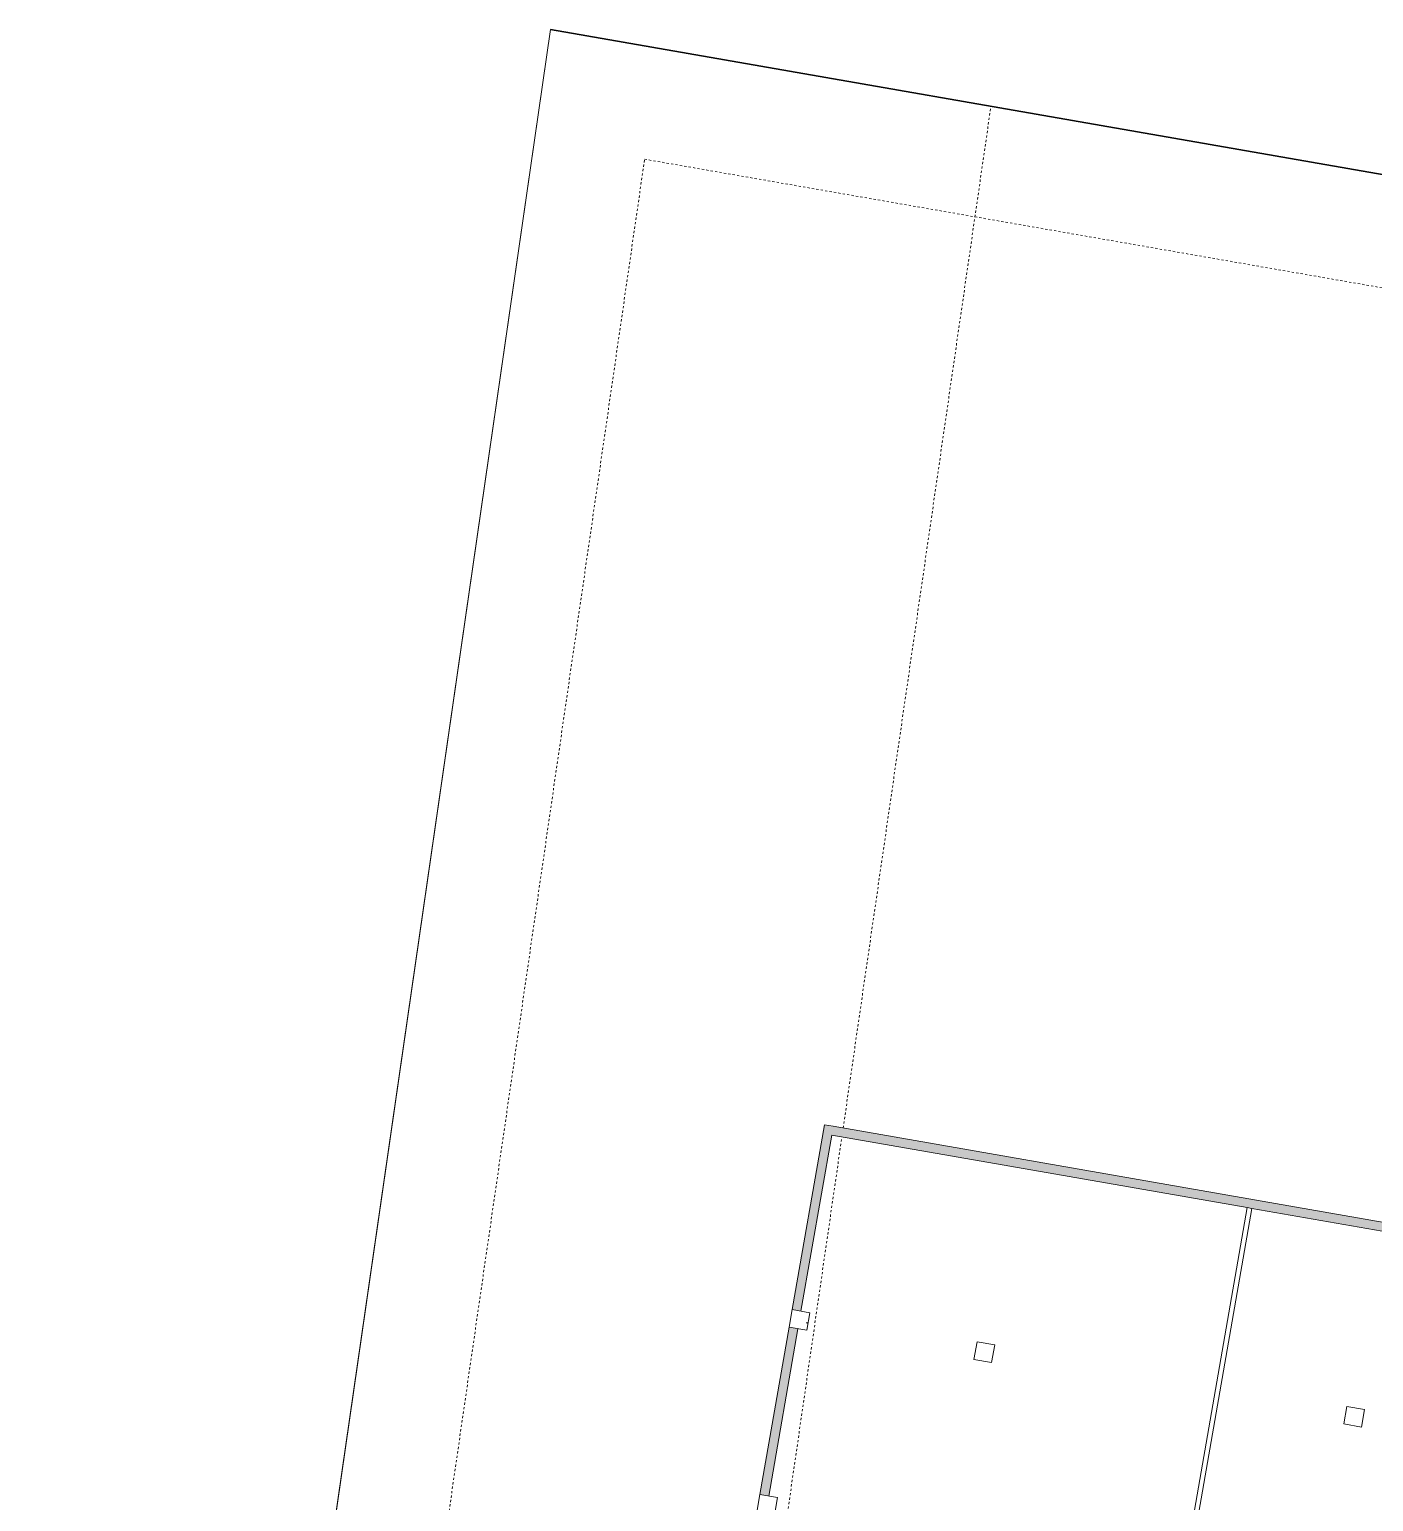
# Model space of a CAD drawing. Extents: x 274235 to 276654, y 142848 to 144425.
# Drawn here: x 276013.6 to 276073.7, y 143213 to 143278.9 of the extents above; entities that cross this region are included whole.
import ezdxf

# ---------------------------------------------------------------- set-up
doc = ezdxf.new("R2010")
doc.units = 0
doc.header["$LTSCALE"] = 1.5
doc.linetypes.add('IMPORT-SITE-SETBACK$0$_ACM-G-DASHED _2_', pattern=[19.05, 12.7, -6.35])
doc.linetypes.add('IMPORT-SITE-SETBACK$0$_ACM-G-DIVIDE _2_', pattern=[31.75, 12.7, -6.35, 0, -6.35, 0, -6.35])
doc.layers.get('0').update_dxf_attribs({"linetype": 'CONTINUOUS', "lineweight": 0})
for name, color, linetype, lineweight in [('_ACM-A-DETL', 7, 'CONTINUOUS', 5), ('_ACM-A-SITE-PROP-ESMT', 10, 'CONTINUOUS', 5), ('_ACM-A-WALL-FULL', 6, 'CONTINUOUS', 13), ('_ACM-A-WALL-PATT', 8, 'CONTINUOUS', 9), ('_ACM-S-STRU-CLOS', 5, 'CONTINUOUS', 5), ('SITE for basement_dwg', 8, 'CONTINUOUS', 5), ('SITE-SETBACK$0$_ACM-A-SITE-SETB-GREN', 7, 'IMPORT-SITE-SETBACK$0$_ACM-G-DIVIDE _2_', 18), ('SITE-SETBACK$0$_ACM-A-SITE-SETB-HIRS', 7, 'IMPORT-SITE-SETBACK$0$_ACM-G-DASHED _2_', 18), ('SITE-SETBACK$0$JZD', 250, 'CONTINUOUS', 5)]:
    doc.layers.add(name, color=color, linetype=linetype, lineweight=lineweight)
doc.layers.add('EVA', color=230, linetype='CONTINUOUS')

# ---------------------------------------------------------------- blocks, each defined once
blk = doc.blocks.new('SITE for basement_dwg-3947335-B1_Working')
at = {"layer": 'EVA', "flags": 128}
blk.add_lwpolyline([(435971, 262688), (143597, 262688), (435971, 262688)], dxfattribs=at)
at = {"layer": 'SITE-SETBACK$0$_ACM-A-SITE-SETB-GREN'}
for p, q in [((164950, 216488), (163606, 262688)), ((165782, 187888), (164962, 216088))]:
    blk.add_line(p, q, dxfattribs=at)
at = {"layer": 'SITE-SETBACK$0$_ACM-A-SITE-SETB-HIRS'}
blk.add_line((148745, 257688), (435971, 257688), dxfattribs=at)
at = {"layer": 'SITE-SETBACK$0$_ACM-A-SITE-SETB-HIRS', "flags": 128}
blk.add_lwpolyline([(441171, 257688), (447193, 257688), (445964, 215892), (464070, 215604), (464034, 183857), (464946, 136400), (467077, 81763), (463911, 41559), (467261, -31569), (445510, -54465), (417944, -54618), (414626, -54621), (411318, -54596), (408012, -54543), (404706, -54460), (401399, -54349), (398094, -54210), (394792, -54041), (391491, -53843), (388192, -53617), (384893, -53362), (381598, -53079), (378306, -52767), (375017, -52425), (371729, -52056), (368447, -51659), (365167, -51232), (361891, -50777), (358620, -50293), (355353, -49781), (352089, -49240), (348831, -48672), (345578, -48074), (342330, -47449), (339089, -46796), (335852, -46114), (332622, -45404), (329398, -44666), (326181, -43899), (322970, -43105), (320011, -42346), (292145, -31836), (279304, -27260), (276912, -26407), (227559, -8820), (178459, 5903), (177562, 21093), (169095, 20113), (166988, 17822), (159511, 52445), (159728, 58960), (160004, 60492), (159400, 67475), (158242, 76922), (156377, 88374), (154069, 96126), (153228, 103623), (148745, 257688)], dxfattribs=at)
at = {"layer": 'SITE-SETBACK$0$JZD'}
blk.add_line((143597, 262688), (435971, 262688), dxfattribs=at)
at = {"layer": 'SITE-SETBACK$0$JZD', "flags": 128}
blk.add_lwpolyline([(151493, 87255), (149150, 95126), (148236, 103271), (143597, 262688)], dxfattribs=at)
blk = doc.blocks.new('M_Concrete-Rectangular-Column - 800 x 800mm-V584-B1_Working')
at = {"layer": '_ACM-S-STRU-CLOS'}
h = blk.add_hatch(dxfattribs=at)
h.set_pattern_fill('FP_365', color=256, style=0, pattern_type=2)
h.set_pattern_definition([(50, (-807004, -780804.6), (3643.682, -318.781), [381, -4191]), (355, (-807004, -780804.6), (-704.856, 3821.136), [304.8, -3352.8]), (100.451, (-806700.5, -780831), (2938.852, 3502.332), [323.8, -3561.801]), (46.184, (-807004, -779788.6), (5421.582, -840.855), [571.5, -6286.5]), (96.636, (-806552.3, -779858.6), (4748.051, 4948.551), [485.7, -5342.702]), (351.184, (-807004, -779788.6), (4748.1, 4948.506), [457.2, -5029.2]), (21, (-806496, -780042.6), (3032.288, -2045.3045), [381, -4191]), (326, (-806496, -780042.6), (1236.042, 3683.762), [304.8, -3352.8]), (71.451, (-806243.4, -780213), (4268.343, 1638.425), [323.8, -3561.801]), (37.5, (-807004.1, -780804.6), (61.772, 1691.1008), [167.64, -3144.52, 167.64, -6601.46]), (37.5, (-807004.1, -780804.6), (61.772, 1691.1008), [-3479.8, -3235.96, 167.64, -3197.86]), (7.5, (-807004.1, -780804.6), (1336.3933, 2003.6115), [167.64, -1772.92, 167.64, -4351.02]), (7.5, (-807004.1, -780804.6), (1336.3933, 2003.6115), [-2108.2, -3068.32, 167.64, -1115.06]), (327.5, (-808137, -780804.6), (2711.8178, -114.5786), [167.64, -1102.36, -9220.2]), (327.5, (-808137, -780804.6), (2711.8178, -114.5786), [-1270, 167.64, -3794.76, -5257.8]), (327.5, (-808137, -780804.6), (2711.8178, -114.5786), [-5232.4, 167.64, -5090.16]), (317.5, (-808645, -780804.6), (2962.5856, 508.5334), [167.64, -1483.36, 167.64, -6197.6]), (317.5, (-808645, -780804.6), (2962.5856, 508.5334), [-1818.64, -2463.8, 167.64, -3566.16])])
h.paths.add_polyline_path([(400, -400), (400, 400), (-400, 400), (-400, -400)])
at = {"layer": '_ACM-A-DETL', "color": 250}
for p, q in [((400, 400), (-400, 400)), ((-400, 400), (-400, -400)), ((400, -400), (400, 400)), ((-400, -400), (400, -400))]:
    blk.add_line(p, q, dxfattribs=at)
blk = doc.blocks.new('M_Concrete-Rectangular-Column - 800 x 800mm-V911-B1_Working')
at = {"layer": '_ACM-S-STRU-CLOS'}
h = blk.add_hatch(dxfattribs=at)
h.set_pattern_fill('FP_572', color=256, style=0, pattern_type=2)
h.set_pattern_definition([(50, (-790204, -780804.6), (3643.682, -318.781), [381, -4191]), (355, (-790204, -780804.6), (-704.856, 3821.136), [304.8, -3352.8]), (100.451, (-789900.5, -780831), (2938.852, 3502.332), [323.8, -3561.801]), (46.184, (-790204, -779788.6), (5421.582, -840.855), [571.5, -6286.5]), (96.636, (-789752.3, -779858.6), (4748.051, 4948.551), [485.7, -5342.702]), (351.184, (-790204, -779788.6), (4748.1, 4948.506), [457.2, -5029.2]), (21, (-789696, -780042.6), (3032.288, -2045.3045), [381, -4191]), (326, (-789696, -780042.6), (1236.042, 3683.762), [304.8, -3352.8]), (71.451, (-789443.4, -780213), (4268.343, 1638.425), [323.8, -3561.801]), (37.5, (-790204.1, -780804.6), (61.772, 1691.1008), [167.64, -3144.52, 167.64, -6601.46]), (37.5, (-790204.1, -780804.6), (61.772, 1691.1008), [-3479.8, -3235.96, 167.64, -3197.86]), (7.5, (-790204.1, -780804.6), (1336.3933, 2003.6115), [167.64, -1772.92, 167.64, -4351.02]), (7.5, (-790204.1, -780804.6), (1336.3933, 2003.6115), [-2108.2, -3068.32, 167.64, -1115.06]), (327.5, (-791337, -780804.6), (2711.8178, -114.5786), [167.64, -1102.36, -9220.2]), (327.5, (-791337, -780804.6), (2711.8178, -114.5786), [-1270, 167.64, -3794.76, -5257.8]), (327.5, (-791337, -780804.6), (2711.8178, -114.5786), [-5232.4, 167.64, -5090.16]), (317.5, (-791845, -780804.6), (2962.5856, 508.5334), [167.64, -1483.36, 167.64, -6197.6]), (317.5, (-791845, -780804.6), (2962.5856, 508.5334), [-1818.64, -2463.8, 167.64, -3566.16])])
h.paths.add_polyline_path([(400, -400), (400, 400), (-400, 400), (-400, -400)])
at = {"layer": '_ACM-A-DETL', "color": 250}
for p, q in [((400, 400), (-400, 400)), ((-400, 400), (-400, -400)), ((400, -400), (400, 400)), ((-400, -400), (400, -400))]:
    blk.add_line(p, q, dxfattribs=at)
blk = doc.blocks.new('M_Concrete-Rectangular-Column - 800 x 800mm-V915-B1_Working')
at = {"layer": '_ACM-S-STRU-CLOS'}
h = blk.add_hatch(dxfattribs=at)
h.set_pattern_fill('FP_576', color=256, style=0, pattern_type=2)
h.set_pattern_definition([(50, (-781804, -772404.6), (3643.682, -318.781), [381, -4191]), (355, (-781804, -772404.6), (-704.856, 3821.136), [304.8, -3352.8]), (100.451, (-781500.5, -772431), (2938.852, 3502.332), [323.8, -3561.801]), (46.184, (-781804, -771388.6), (5421.582, -840.855), [571.5, -6286.5]), (96.636, (-781352.3, -771458.6), (4748.051, 4948.551), [485.7, -5342.702]), (351.184, (-781804, -771388.6), (4748.1, 4948.506), [457.2, -5029.2]), (21, (-781296, -771642.6), (3032.288, -2045.3045), [381, -4191]), (326, (-781296, -771642.6), (1236.042, 3683.762), [304.8, -3352.8]), (71.451, (-781043.4, -771813), (4268.343, 1638.425), [323.8, -3561.801]), (37.5, (-781804.1, -772404.6), (61.772, 1691.1008), [167.64, -3144.52, 167.64, -6601.46]), (37.5, (-781804.1, -772404.6), (61.772, 1691.1008), [-3479.8, -3235.96, 167.64, -3197.86]), (7.5, (-781804.1, -772404.6), (1336.3933, 2003.6115), [167.64, -1772.92, 167.64, -4351.02]), (7.5, (-781804.1, -772404.6), (1336.3933, 2003.6115), [-2108.2, -3068.32, 167.64, -1115.06]), (327.5, (-782937, -772404.6), (2711.8178, -114.5786), [167.64, -1102.36, -9220.2]), (327.5, (-782937, -772404.6), (2711.8178, -114.5786), [-1270, 167.64, -3794.76, -5257.8]), (327.5, (-782937, -772404.6), (2711.8178, -114.5786), [-5232.4, 167.64, -5090.16]), (317.5, (-783445, -772404.6), (2962.5856, 508.5334), [167.64, -1483.36, 167.64, -6197.6]), (317.5, (-783445, -772404.6), (2962.5856, 508.5334), [-1818.64, -2463.8, 167.64, -3566.16])])
h.paths.add_polyline_path([(400, -400), (400, 400), (-400, 400), (-400, -400)])
at = {"layer": '_ACM-A-DETL', "color": 250}
for p, q in [((400, 400), (-400, 400)), ((-400, 400), (-400, -400)), ((400, -400), (400, 400)), ((-400, -400), (400, -400))]:
    blk.add_line(p, q, dxfattribs=at)
blk = doc.blocks.new('M_Concrete-Rectangular-Column - 800 x 800mm-V916-B1_Working')
at = {"layer": '_ACM-S-STRU-CLOS'}
h = blk.add_hatch(dxfattribs=at)
h.set_pattern_fill('FP_577', color=256, style=0, pattern_type=2)
h.set_pattern_definition([(50, (-781804, -780804.6), (3643.682, -318.781), [381, -4191]), (355, (-781804, -780804.6), (-704.856, 3821.136), [304.8, -3352.8]), (100.451, (-781500.5, -780831), (2938.852, 3502.332), [323.8, -3561.801]), (46.184, (-781804, -779788.6), (5421.582, -840.855), [571.5, -6286.5]), (96.636, (-781352.3, -779858.6), (4748.051, 4948.551), [485.7, -5342.702]), (351.184, (-781804, -779788.6), (4748.1, 4948.506), [457.2, -5029.2]), (21, (-781296, -780042.6), (3032.288, -2045.3045), [381, -4191]), (326, (-781296, -780042.6), (1236.042, 3683.762), [304.8, -3352.8]), (71.451, (-781043.4, -780213), (4268.343, 1638.425), [323.8, -3561.801]), (37.5, (-781804.1, -780804.6), (61.772, 1691.1008), [167.64, -3144.52, 167.64, -6601.46]), (37.5, (-781804.1, -780804.6), (61.772, 1691.1008), [-3479.8, -3235.96, 167.64, -3197.86]), (7.5, (-781804.1, -780804.6), (1336.3933, 2003.6115), [167.64, -1772.92, 167.64, -4351.02]), (7.5, (-781804.1, -780804.6), (1336.3933, 2003.6115), [-2108.2, -3068.32, 167.64, -1115.06]), (327.5, (-782937, -780804.6), (2711.8178, -114.5786), [167.64, -1102.36, -9220.2]), (327.5, (-782937, -780804.6), (2711.8178, -114.5786), [-1270, 167.64, -3794.76, -5257.8]), (327.5, (-782937, -780804.6), (2711.8178, -114.5786), [-5232.4, 167.64, -5090.16]), (317.5, (-783445, -780804.6), (2962.5856, 508.5334), [167.64, -1483.36, 167.64, -6197.6]), (317.5, (-783445, -780804.6), (2962.5856, 508.5334), [-1818.64, -2463.8, 167.64, -3566.16])])
h.paths.add_polyline_path([(400, -400), (400, 400), (-400, 400), (-400, -400)])
at = {"layer": '_ACM-A-DETL', "color": 250}
for p, q in [((400, 400), (-400, 400)), ((-400, 400), (-400, -400)), ((400, -400), (400, 400)), ((-400, -400), (400, -400))]:
    blk.add_line(p, q, dxfattribs=at)
blk = doc.blocks.new('Family - ___-3630293-B1_Working')
at = {"layer": '_ACM-A-SITE-PROP-ESMT'}
for p, q in [((765542, 676388), (760904, 835805)), ((760904, 835805), (1066404, 835805))]:
    blk.add_line(p, q, dxfattribs=at)
blk = doc.blocks.new('BASEMENT20250512')
at = {"layer": '_ACM-A-WALL-PATT', "lineweight": 5}
h = blk.add_hatch(color=256, dxfattribs=at)
h.paths.add_polyline_path([(781804.1242, 609776.9778), (781804.1242, 612404.5658), (781404.1242, 612404.5658), (781404.1242, 610202.0098)])
h.paths.add_polyline_path([(781404.1242, 613204.5658), (781804.1242, 613204.5658), (781804.1242, 620804.5657), (781404.1242, 620804.5657)])
h.paths.add_polyline_path([(781442.1954, 621604.5657), (781804.1242, 621604.5657), (781804.1242, 629204.5657), (781404.1242, 629204.5657), (781404.1242, 621604.5657)])
h.paths.add_polyline_path([(781470.2415, 630004.5657), (781804.1242, 630004.5657), (781804.1242, 640404.5657), (781404.1242, 640404.5657), (781404.1242, 630004.5657)])
h.paths.add_polyline_path([(781404.1242, 641204.5657), (781804.1242, 641204.5657), (781804.1242, 646004.5657), (781404.1242, 646004.5657)])
h.paths.add_polyline_path([(781404.1242, 646804.5657), (781804.1242, 646804.5657), (781804.1242, 654404.5656), (781404.1242, 654404.5656), (781404.1242, 649154.8744)])
h.paths.add_polyline_path([(781554.38, 655204.5656), (781804.1242, 655204.5656), (781804.1242, 662804.5656), (781404.1242, 662804.5656), (781404.1242, 655204.5656)])
h.paths.add_polyline_path([(781804.1242, 663604.5656), (781804.1242, 671204.5656), (781404.1242, 671204.5656), (781404.1242, 663604.5656), (781582.4261, 663604.5656)])
h.paths.add_polyline_path([(781804.1242, 672004.5656), (781804.1242, 679604.5655), (781404.1242, 679604.5655), (781404.1242, 672004.5656), (781610.4723, 672004.5656)])
h.paths.add_polyline_path([(781638.5184, 680404.5655), (781804.1242, 680404.5655), (781804.1242, 688004.5655), (781404.1242, 688004.5655), (781404.1242, 680404.5655)])
h.paths.add_polyline_path([(781404.1242, 688804.5655), (781804.1242, 688804.5655), (781804.1242, 696404.5655), (781404.1242, 696404.5655)])
h.paths.add_polyline_path([(781404.1242, 697204.5655), (781804.1242, 697204.5655), (781804.1242, 704804.5655), (781404.1242, 704804.5655)])
h.paths.add_polyline_path([(781404.1242, 705604.5655), (781804.1242, 705604.5655), (781804.1242, 713204.5654), (781404.1242, 713204.5654)])
h.paths.add_polyline_path([(781804.1242, 714004.5654), (781804.1242, 721604.5654), (781404.1242, 721604.5654), (781404.1242, 714004.5654), (781750.703, 714004.5654)])
h.paths.add_polyline_path([(781778.7491, 722404.5654), (781804.1242, 722404.5654), (781804.1242, 730004.5654), (781404.1242, 730004.5654), (781404.1242, 722404.5654)])
h.paths.add_polyline_path([(781804.1242, 730804.5654), (781804.1242, 738404.5653), (781404.1242, 738404.5653), (781404.1242, 730804.5654), (781800.0838, 730804.5654)])
h.paths.add_polyline_path([(781404.1242, 739204.5653), (781804.1242, 739204.5653), (781804.1242, 746804.5653), (781404.1242, 746804.5653), (781404.1242, 743256.587)])
h.paths.add_polyline_path([(781404.1242, 747604.5653), (781804.1242, 747604.5653), (781804.1242, 755204.5653), (781404.1242, 755204.5653)])
h.paths.add_polyline_path([(781630.3869, 756004.5653), (781804.1242, 756004.5653), (781804.1242, 763604.5653), (781404.1242, 763604.5653), (781404.1242, 756004.5653), (781629.6276, 756004.5653)])
h.paths.add_polyline_path([(781573.2517, 764404.5653), (781804.1242, 764404.5653), (781804.1242, 772004.5652), (781404.1242, 772004.5652), (781404.1242, 764404.5653)])
h.paths.add_polyline_path([(781637.4576, 772804.5652), (781804.1242, 772804.5652), (781804.1242, 780404.5652), (781404.1242, 780404.5652), (781404.1242, 772804.5652), (781517.2555, 772804.5652)])
h.paths.add_polyline_path([(781520.7909, 781204.5652), (781804.1242, 781204.5652), (781804.1242, 789604.5652), (781404.1242, 789604.5652), (781404.1242, 781204.5652), (781460.6899, 781204.5652)])
h = blk.add_hatch(color=256, dxfattribs=at)
h.paths.add_polyline_path([(844004.124, 789204.5652), (844004.124, 789604.5652), (841004.124, 789604.5652), (841004.124, 789204.5652)])
h.paths.add_polyline_path([(800686.3225, 789204.5652), (815004.1241, 789204.5652), (815004.1241, 789604.5652), (781804.1242, 789604.5652), (781804.1242, 789204.5652)])
h.paths.add_polyline_path([(840204.124, 789204.5652), (840204.124, 789604.5652), (832604.124, 789604.5652), (832604.124, 789204.5652)])
h.paths.add_polyline_path([(831804.124, 789204.5652), (831804.124, 789604.5652), (824204.1241, 789604.5652), (824204.1241, 789204.5652)])
h.paths.add_polyline_path([(823404.1241, 789204.5652), (823404.1241, 789604.5652), (815804.1241, 789604.5652), (815804.1241, 789204.5652)])
at = {"layer": '_ACM-A-WALL-FULL', "lineweight": 9}
for p, q in [((781404.1242, 789604.5652), (781404.1242, 781204.5652)), ((781804.1242, 789604.5652), (781404.1242, 789604.5652)), ((815004.1241, 789604.5652), (781804.1242, 789604.5652)), ((781804.1242, 781204.5652), (781804.1242, 789204.5652)), ((781804.1242, 789204.5652), (800686.3225, 789204.5652)), ((800686.3225, 789204.5652), (800686.3225, 761004.5644)), ((800886.3225, 789204.5652), (815004.1241, 789204.5652)), ((800886.3225, 730804.5644), (800886.3225, 789204.5652)), ((781404.1242, 780404.5652), (781404.1242, 772804.5652)), ((781804.1242, 772804.5652), (781804.1242, 780404.5652))]:
    blk.add_line(p, q, dxfattribs=at)
at = {"layer": '_ACM-A-WALL-FULL'}
blk.add_line((800886.3225, 789204.5652), (800686.3225, 789204.5652), dxfattribs=at)
at = {"layer": '_ACM-A-SITE-PROP-ESMT'}
blk.add_blockref('Family - ___-3630293-B1_Working', (0, 0), dxfattribs=at)
at = {"layer": '_ACM-S-STRU-CLOS'}
for name, p in [('M_Concrete-Rectangular-Column - 800 x 800mm-V916-B1_Working', (781804.1242, 780804.5652)), ('M_Concrete-Rectangular-Column - 800 x 800mm-V911-B1_Working', (790204.1242, 780804.5652)), ('M_Concrete-Rectangular-Column - 800 x 800mm-V584-B1_Working', (807004.1241, 780804.5652)), ('M_Concrete-Rectangular-Column - 800 x 800mm-V915-B1_Working', (781804.1242, 772404.5652))]:
    blk.add_blockref(name, p, dxfattribs=at)
at = {"layer": 'SITE for basement_dwg', "color": 250}
blk.add_blockref('SITE for basement_dwg-3947335-B1_Working', (617306.3804, 573116.7708), dxfattribs=at)
blk = doc.blocks.new('Family - ___-3630293-F5_Working')
at = {"layer": '_ACM-A-SITE-PROP-ESMT'}
for p, q in [((765542, 676388), (760904, 835805)), ((760904, 835805), (1066404, 835805))]:
    blk.add_line(p, q, dxfattribs=at)
blk = doc.blocks.new('5f0512')
at = {"layer": '_ACM-A-SITE-PROP-ESMT'}
blk.add_blockref('Family - ___-3630293-F5_Working', (-1000204.1235, -730404.5654), dxfattribs=at)

msp = doc.modelspace()

# ---------------------------------------------------------------- block references
at = {"xscale": 0.0009999999999999994, "yscale": 0.001, "zscale": 0.001, "rotation": 350.1075696352769}
msp.add_blockref('BASEMENT20250512', (275143.722, 142586.221), dxfattribs=at)

# ---------------------------------------------------------------- next in the draw order: block references
msp.add_blockref('5f0512', (276254.538, 143133.932), dxfattribs=at)

doc.saveas('drawing.dxf')
